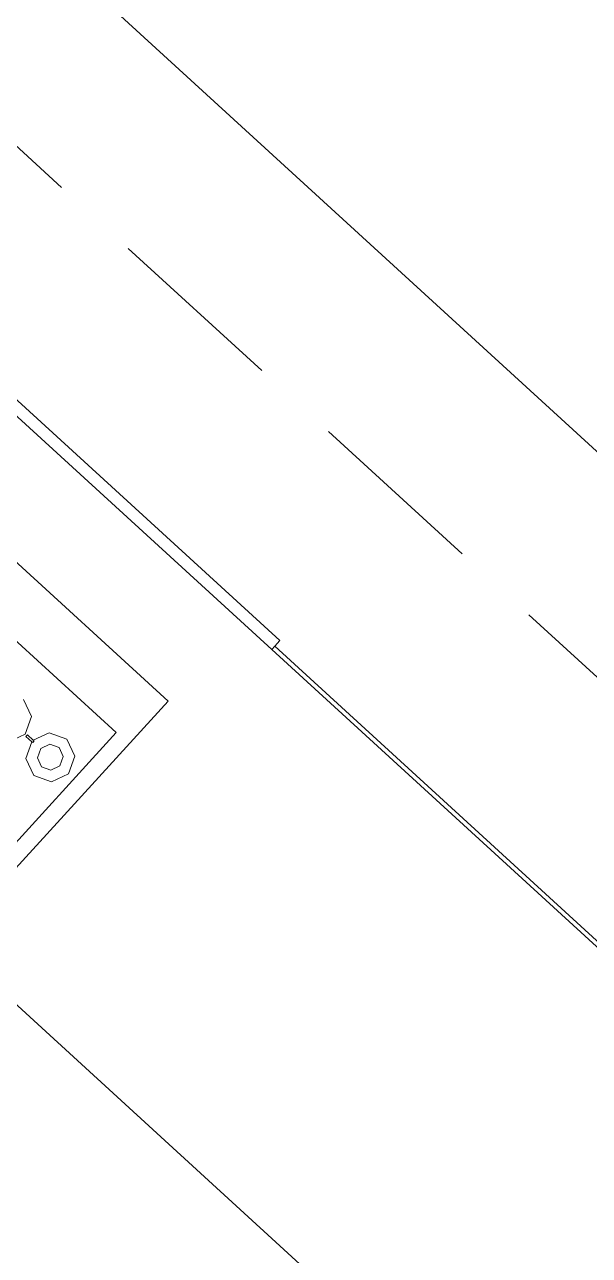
# Model space of a CAD drawing. Header units: metres. Extents: x 750 to 3116, y -341 to 1465.
# Drawn here: x 1591.055 to 1591.836, y 33.028 to 34.727 of the extents above; entities that cross this region are included whole.
import ezdxf

# ---------------------------------------------------------------- set-up
doc = ezdxf.new("R2010")
doc.units = ezdxf.units.M
doc.linetypes.add('DASHED2', pattern=[0.375, 0.25, -0.125])
doc.layers.add('Furniture', color=44, linetype='Continuous', lineweight=5)
doc.layers.add('Hidden line', color=251, linetype='Continuous', lineweight=5)

# ---------------------------------------------------------------- blocks, each defined once
blk = doc.blocks.new('coffee counter')
at = {"layer": 'Furniture'}
for p, q in [((11493473.3937, 4446056.6668), (11493473.3937, 4446057.0984)), ((11493473.3697, 4446057.0371), (11493471.7619, 4446057.0371)), ((11493473.3697, 4446057.0371), (11493473.3697, 4446056.5865)), ((11493473.4137, 4446056.7772), (11493473.4038, 4446056.7532)), ((11493473.4376, 4446056.7871), (11493473.4137, 4446056.7772)), ((11493473.4616, 4446056.7772), (11493473.4376, 4446056.7871)), ((11493473.4709, 4446056.7547), (11493473.4616, 4446056.7772)), ((11493473.4947, 4446056.7772), (11493473.4848, 4446056.7532)), ((11493473.425, 4446056.7659), (11493473.4197, 4446056.7532)), ((11493473.4376, 4446056.7711), (11493473.425, 4446056.7659)), ((11493473.4503, 4446056.7659), (11493473.4376, 4446056.7711)), ((11493473.4555, 4446056.7532), (11493473.4503, 4446056.7659)), ((11493473.4038, 4446056.7532), (11493473.4137, 4446056.7292)), ((11493473.4197, 4446056.7532), (11493473.425, 4446056.7405)), ((11493473.4503, 4446056.7405), (11493473.4555, 4446056.7532)), ((11493473.4616, 4446056.7292), (11493473.4709, 4446056.7517)), ((11493473.4692, 4446056.7547), (11493473.4709, 4446056.7547)), ((11493473.4692, 4446056.7517), (11493473.4692, 4446056.7547)), ((11493473.4692, 4446056.7517), (11493473.4709, 4446056.7517)), ((11493473.482, 4446056.7547), (11493473.4709, 4446056.7547)), ((11493473.4709, 4446056.7517), (11493473.482, 4446056.7517)), ((11493473.482, 4446056.7547), (11493473.482, 4446056.7517)), ((11493473.4848, 4446056.7532), (11493473.4947, 4446056.7292)), ((11493473.4137, 4446056.7292), (11493473.4376, 4446056.7193)), ((11493473.425, 4446056.7405), (11493473.4376, 4446056.7353)), ((11493473.4376, 4446056.7353), (11493473.4503, 4446056.7405)), ((11493473.4376, 4446056.7193), (11493473.4616, 4446056.7292)), ((11493473.4947, 4446056.7292), (11493473.5186, 4446056.7193)), ((11493474.3702, 4446056.6668), (11493473.3937, 4446056.6668)), ((11493473.3697, 4446056.5865), (11493474.3952, 4446056.5865)), ((11493472.6269, 4446056.4371), (11493473.3121, 4446056.4371)), ((11493473.3121, 4446056.4371), (11493473.3121, 4446056.431)), ((11493473.3121, 4446056.4371), (11493474.2121, 4446056.4371)), ((11493473.3121, 4446056.431), (11493472.6269, 4446056.431)), ((11493473.3121, 4446056.431), (11493473.3121, 4446056.4205)), ((11493474.2121, 4446056.4205), (11493473.3121, 4446056.4205))]:
    blk.add_line(p, q, dxfattribs=at)

msp = doc.modelspace()

# ---------------------------------------------------------------- linework, layer by layer
at = {"layer": 'Hidden line', "color": 252, "true_color": 0x939598}
msp.add_line((1590.2464, 35.5996), (1593.9376, 32.227), dxfattribs=at)
at = {"layer": 'Hidden line', "color": 252, "linetype": 'DASHED2', "true_color": 0x939598}
msp.add_line((1590.0913, 35.4298), (1593.7825, 32.0572), dxfattribs=at)

# ---------------------------------------------------------------- block references
at = {"layer": 'Furniture', "color": 252, "true_color": 0x939598, "rotation": 137.5821482974369}
msp.add_blockref('coffee counter', (11485602.3153, -4470406.8125), dxfattribs=at)

doc.saveas('drawing.dxf')
